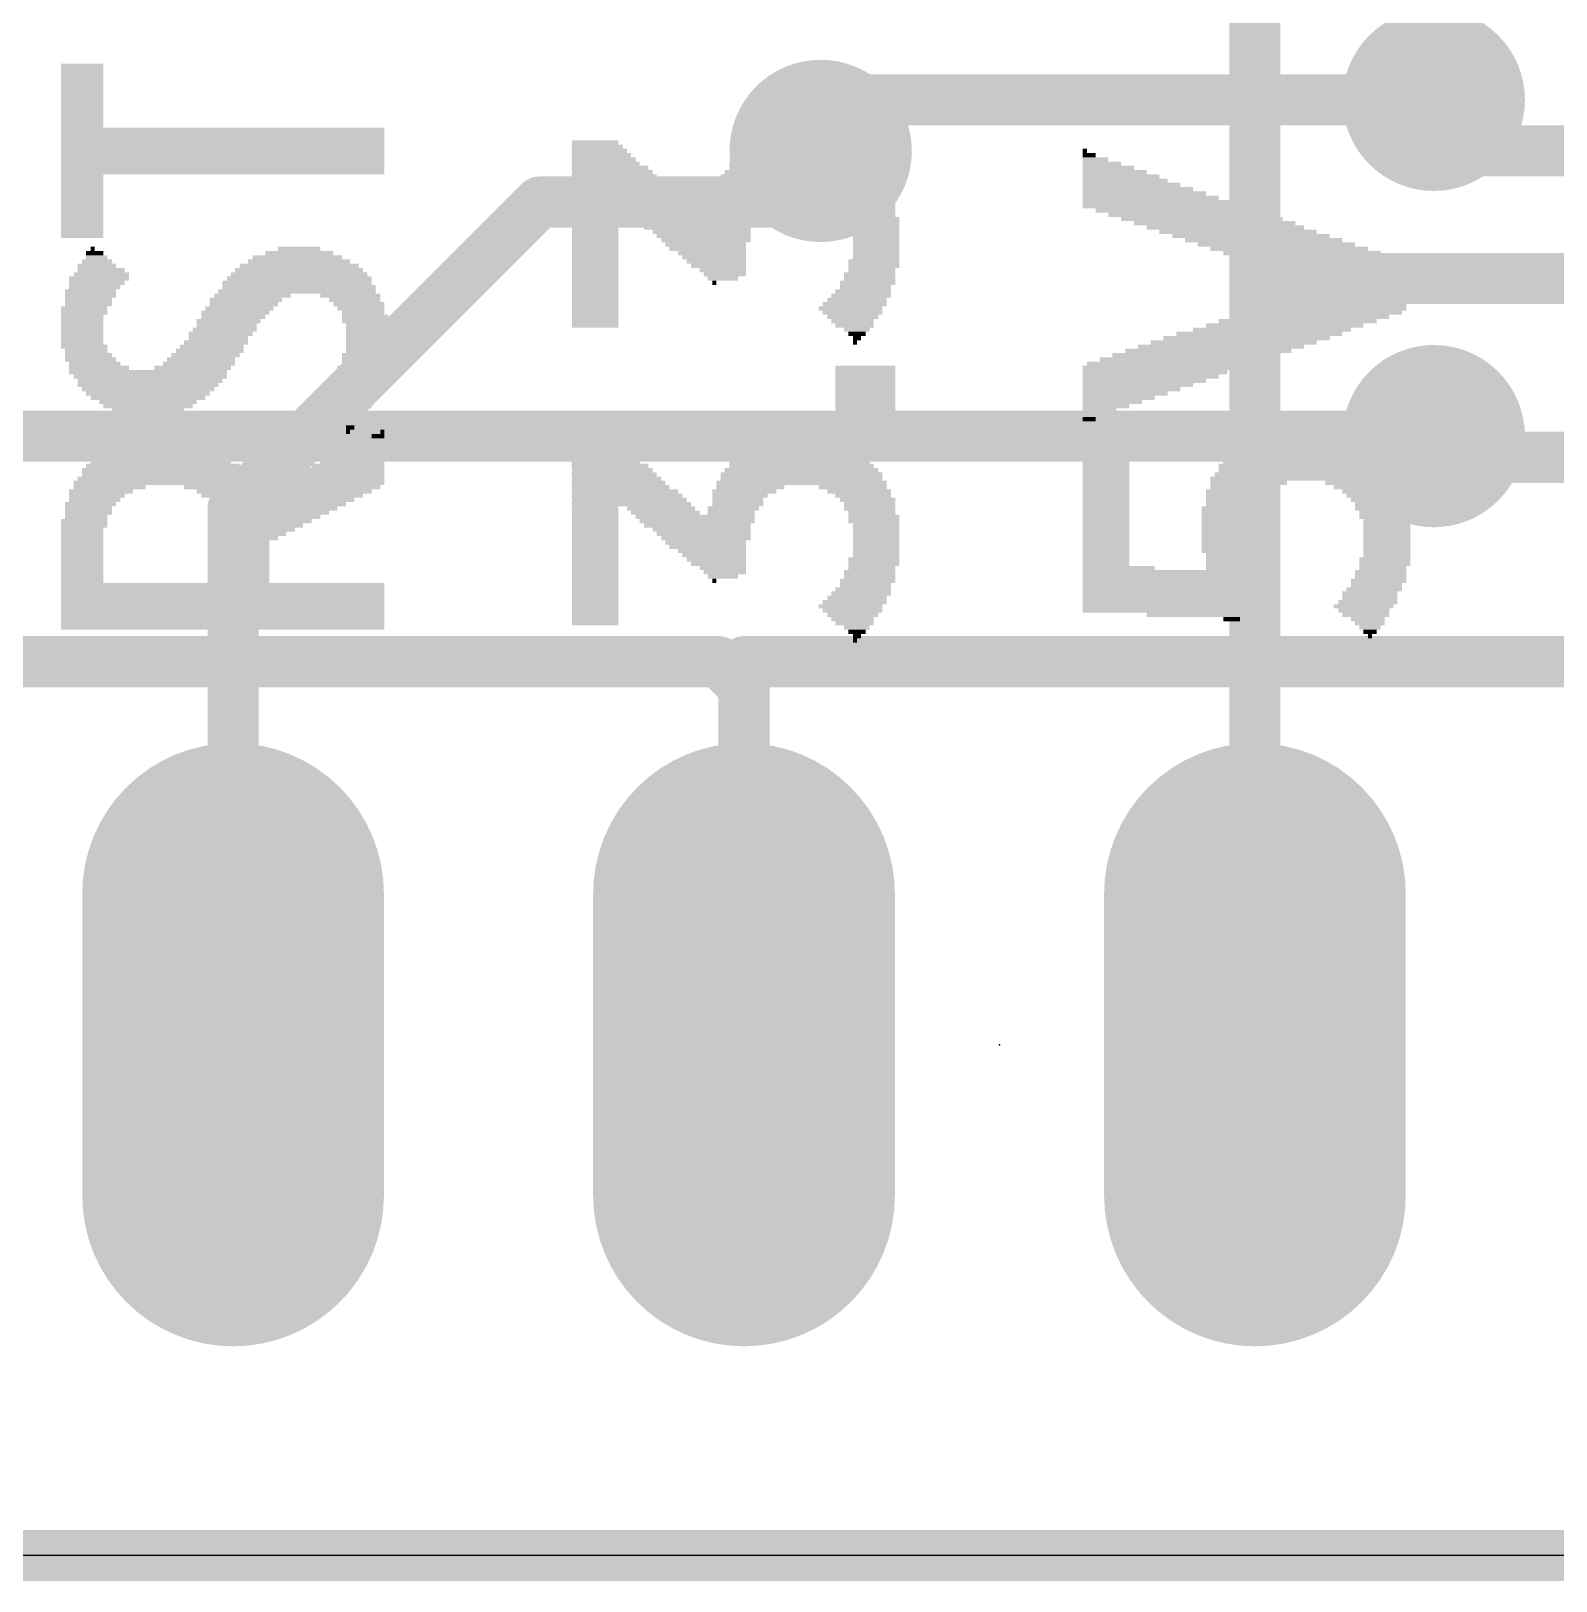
# Model space of a CAD drawing. Extents: x -3.3 to 68.7, y -0.1 to 53.5.
# Drawn here: x 32.02 to 39.6, y -0.13 to 7.58 of the extents above; entities that cross this region are included whole.
import ezdxf

# ---------------------------------------------------------------- set-up
doc = ezdxf.new("R2010")
doc.units = 0
for name, color, linetype in [('1', 12, 'CONTINUOUS'), ('16', 5, 'CONTINUOUS'), ('17', 110, 'CONTINUOUS'), ('18', 3, 'CONTINUOUS'), ('20', 53, 'CONTINUOUS'), ('200', 4, 'CONTINUOUS'), ('23', 53, 'CONTINUOUS')]:
    doc.layers.add(name, color=color, linetype=linetype)

# ---------------------------------------------------------------- blocks, each defined once
blk = doc.blocks.new('LONGP100')
at = {"const_width": 1}
blk.add_lwpolyline([(-0.5, 0), (0.5, 0)], dxfattribs=at)
at = {"const_width": 0.5}
for points in [[(-0.5, 0.25, 1), (-0.5, -0.25)], [(0.5, -0.25, 1), (0.5, 0.25)]]:
    blk.add_lwpolyline(points, format="xyb", dxfattribs=at)
blk = doc.blocks.new('RECT')
blk.add_solid([(-0.5, -0.5), (0.5, -0.5), (-0.5, 0.5), (0.5, 0.5)])
blk = doc.blocks.new('ROUNDV')
at = {"const_width": 0.5}
blk.add_lwpolyline([(0, -0.25, 1), (0, 0.25, 1), (0, -0.25)], format="xyb", dxfattribs=at)

msp = doc.modelspace()

# ---------------------------------------------------------------- linework, layer by layer
at = {"layer": '1', "const_width": 0.254}
for points in [[(38.1, 6.35), (38.1, 10.4374)], [(39.243, 6.985), (38.989, 7.239)], [(35.941, 6.985), (35.687, 6.731)], [(57.531, 6.985), (39.243, 6.985)], [(34.544, 6.731), (33.02, 5.207)], [(35.687, 6.731), (34.544, 6.731)], [(38.1, 2.54), (38.1, 6.35)], [(58.801, 6.35), (38.1, 6.35)], [(39.0946, 5.461), (38.989, 5.5666)], [(59.182, 5.461), (39.0946, 5.461)], [(33.02, 2.54), (33.02, 5.207)], [(68.58, 0), (0, 0)]]:
    msp.add_lwpolyline(points, dxfattribs=at)
at = {"layer": '1', "const_width": 0.127}
for points in [[(39.0339, 7.2839, 1), (38.9441, 7.1941)], [(35.9859, 6.9401, 1), (35.8961, 7.0299)], [(39.243, 7.0485, 1), (39.243, 6.9215)], [(39.1981, 6.9401, 1), (39.2879, 7.0299)], [(34.544, 6.7945, 1), (34.544, 6.6675)], [(34.5889, 6.6861, 1), (34.4991, 6.7759)], [(35.6421, 6.7759, 1), (35.7319, 6.6861)], [(35.687, 6.6675, 1), (35.687, 6.7945)], [(38.1635, 6.35, 1), (38.0365, 6.35)], [(38.1, 6.4135, 1), (38.1, 6.2865)], [(38.0365, 6.35, 1), (38.1635, 6.35)], [(39.0339, 5.6115, 1), (38.9441, 5.5217)], [(39.0946, 5.5245, 1), (39.0946, 5.3975)], [(39.0497, 5.4161, 1), (39.1395, 5.5059)], [(33.0835, 5.207, 1), (32.9565, 5.207)], [(32.9751, 5.2519, 1), (33.0649, 5.1621)], [(32.9565, 2.54, 1), (33.0835, 2.54)], [(38.0365, 2.54, 1), (38.1635, 2.54)]]:
    msp.add_lwpolyline(points, format="xyb", dxfattribs=at)
at = {"layer": '16', "const_width": 0.254}
for points in [[(36.195, 7.239), (35.941, 6.985)], [(38.989, 7.239), (36.195, 7.239)], [(38.989, 5.5666), (30.3744, 5.5666)], [(35.433, 4.445), (30.48, 4.445)], [(35.4965, 4.3815), (35.433, 4.445)], [(35.56, 4.445), (35.4965, 4.3815)], [(39.878, 4.445), (35.56, 4.445)], [(35.56, 4.318), (35.4965, 4.3815)], [(35.56, 2.54), (35.56, 4.318)], [(68.58, 0), (0, 0)]]:
    msp.add_lwpolyline(points, dxfattribs=at)
at = {"layer": '16', "const_width": 0.127}
for points in [[(36.195, 7.3025, 1), (36.195, 7.1755)], [(36.2399, 7.1941, 1), (36.1501, 7.2839)], [(38.989, 7.1755, 1), (38.989, 7.3025)], [(35.8961, 7.0299, 1), (35.9859, 6.9401)], [(38.989, 5.5031, 1), (38.989, 5.6301)], [(35.4779, 4.4899, 1), (35.3881, 4.4001)], [(35.433, 4.3815, 1), (35.433, 4.5085)], [(35.56, 4.5085, 1), (35.56, 4.3815)], [(35.6049, 4.4001, 1), (35.5151, 4.4899)], [(35.5414, 4.4264, 1), (35.4516, 4.3366)], [(35.4516, 4.4264, 1), (35.5414, 4.3366)], [(35.4516, 4.3366, 1), (35.5414, 4.4264)], [(35.6235, 4.318, 1), (35.4965, 4.318)], [(35.5151, 4.2731, 1), (35.6049, 4.3629)], [(35.4965, 2.54, 1), (35.6235, 2.54)]]:
    msp.add_lwpolyline(points, format="xyb", dxfattribs=at)
at = {"layer": '20'}
msp.add_line((65.04, 0), (25.527, 0), dxfattribs=at)
at = {"layer": '23'}
msp.add_point((36.83, 2.54), dxfattribs=at)

# ---------------------------------------------------------------- block references
at = {"layer": '17', "xscale": 1.5, "yscale": 1.5, "rotation": 90}
for p in [(33.02, 2.54), (33.02, 2.54), (35.56, 2.54), (35.56, 2.54), (38.1, 2.54), (38.1, 2.54)]:
    msp.add_blockref('LONGP100', p, dxfattribs=at)
at = {"layer": '18', "xscale": 0.9064, "yscale": 0.9064}
for p in [(38.989, 7.239), (38.989, 7.239), (35.941, 6.985), (35.941, 6.985), (38.989, 5.5666), (38.989, 5.5666)]:
    msp.add_blockref('ROUNDV', p, dxfattribs=at)
at = {"layer": '200'}
for p, xscale, yscale in [((32.2694, 7.4083), 0.2108, 0.0211), ((32.2694, 7.3872), 0.2108, 0.0211), ((32.2694, 7.366), 0.2108, 0.0213), ((32.2694, 7.3448), 0.2108, 0.0211), ((32.2694, 7.3237), 0.2108, 0.0211), ((32.2694, 7.3025), 0.2108, 0.0213), ((32.2694, 7.2813), 0.2108, 0.0211), ((32.2694, 7.2602), 0.2108, 0.0211), ((32.2694, 7.239), 0.2108, 0.0213), ((32.2694, 7.2178), 0.2108, 0.0211), ((32.2694, 7.1967), 0.2108, 0.0211), ((32.2694, 7.1755), 0.2108, 0.0213), ((32.2694, 7.1543), 0.2108, 0.0211), ((32.2694, 7.1332), 0.2108, 0.0211), ((32.2694, 7.112), 0.2108, 0.0213), ((32.9679, 7.0908), 1.6078, 0.0211), ((32.9679, 7.0697), 1.6078, 0.0211), ((32.9679, 7.0485), 1.6078, 0.0213), ((32.9679, 7.0273), 1.6078, 0.0211), ((32.9679, 7.0062), 1.6078, 0.0211), ((34.831, 7.0062), 0.254, 0.0211), ((34.8196, 7.0273), 0.2311, 0.0211), ((35.8356, 7.0062), 0.4851, 0.0211), ((35.8242, 7.0273), 0.381, 0.0211), ((35.8356, 7.0485), 0.2311, 0.0213), ((32.9679, 6.985), 1.6078, 0.0213), ((32.9679, 6.9638), 1.6078, 0.0211), ((32.9679, 6.9427), 1.6078, 0.0211), ((34.8513, 6.9638), 0.2946, 0.0211), ((34.8412, 6.985), 0.2743, 0.0213), ((34.8628, 6.9427), 0.3175, 0.0211), ((35.8356, 6.9427), 0.6579, 0.0211), ((35.8356, 6.9638), 0.6121, 0.0211), ((35.8356, 6.985), 0.5309, 0.0213), ((37.2542, 6.985), 0.0203, 0.0213), ((37.2758, 6.9638), 0.0635, 0.0211), ((37.3075, 6.9427), 0.127, 0.0211), ((32.9679, 6.9215), 1.6078, 0.0213), ((32.9679, 6.9003), 1.6078, 0.0211), ((32.9679, 6.8792), 1.6078, 0.0211), ((32.2694, 6.858), 0.2108, 0.0213), ((34.8729, 6.9215), 0.3378, 0.0213), ((34.8945, 6.9003), 0.381, 0.0211), ((34.9047, 6.8792), 0.4013, 0.0211), ((34.9148, 6.858), 0.4216, 0.0213), ((35.8458, 6.858), 0.8052, 0.0213), ((35.8458, 6.8792), 0.7645, 0.0211), ((35.8356, 6.9215), 0.6985, 0.0213), ((35.8458, 6.9003), 0.7188, 0.0211), ((37.371, 6.9003), 0.254, 0.0211), ((37.4345, 6.858), 0.381, 0.0213), ((37.3393, 6.9215), 0.1905, 0.0213), ((37.4028, 6.8792), 0.3175, 0.0211), ((32.2694, 6.8368), 0.2108, 0.0211), ((32.2694, 6.8157), 0.2108, 0.0211), ((32.2694, 6.7945), 0.2108, 0.0213), ((32.2694, 6.7733), 0.2108, 0.0211), ((34.9263, 6.8368), 0.4445, 0.0211), ((34.9364, 6.8157), 0.4648, 0.0211), ((34.9466, 6.7945), 0.4851, 0.0213), ((34.9682, 6.7733), 0.5283, 0.0211), ((35.5613, 6.7733), 0.3175, 0.0211), ((35.8458, 6.8157), 0.8458, 0.0211), ((35.5918, 6.7945), 0.3378, 0.0213), ((35.8458, 6.8368), 0.8052, 0.0211), ((36.0998, 6.7945), 0.3378, 0.0213), ((36.1328, 6.7733), 0.3175, 0.0211), ((37.4548, 6.8368), 0.4216, 0.0211), ((37.5183, 6.7945), 0.5486, 0.0213), ((37.4866, 6.8157), 0.4851, 0.0211), ((37.5501, 6.7733), 0.6121, 0.0211), ((32.2694, 6.7522), 0.2108, 0.0211), ((32.2694, 6.731), 0.2108, 0.0213), ((32.2694, 6.7098), 0.2108, 0.0211), ((34.9783, 6.7522), 0.5486, 0.0211), ((34.9999, 6.7098), 0.5918, 0.0211), ((34.9898, 6.731), 0.5715, 0.0213), ((35.5295, 6.731), 0.254, 0.0213), ((35.5295, 6.7098), 0.254, 0.0211), ((35.5397, 6.7522), 0.2743, 0.0211), ((36.1531, 6.7522), 0.2769, 0.0211), ((36.1747, 6.731), 0.2743, 0.0213), ((36.1848, 6.7098), 0.254, 0.0211), ((37.5818, 6.7522), 0.6756, 0.0211), ((37.6453, 6.7098), 0.8026, 0.0211), ((37.6136, 6.731), 0.7391, 0.0213), ((32.2694, 6.6887), 0.2108, 0.0211), ((32.2694, 6.6675), 0.2108, 0.0213), ((32.2694, 6.6463), 0.2108, 0.0211), ((32.2694, 6.6252), 0.2108, 0.0211), ((34.8196, 6.6887), 0.2311, 0.0211), ((34.8196, 6.6675), 0.2311, 0.0213), ((34.8196, 6.6463), 0.2311, 0.0211), ((34.8196, 6.6252), 0.2311, 0.0211), ((35.1472, 6.6887), 0.3378, 0.0211), ((35.1688, 6.6675), 0.3404, 0.0213), ((35.3174, 6.6463), 0.5918, 0.0211), ((35.3276, 6.6252), 0.5715, 0.0211), ((35.4965, 6.6675), 0.2337, 0.0213), ((35.5067, 6.6887), 0.254, 0.0211), ((36.1848, 6.6887), 0.254, 0.0211), ((36.195, 6.6675), 0.2337, 0.0213), ((36.2052, 6.6463), 0.254, 0.0211), ((36.2052, 6.6252), 0.254, 0.0211), ((37.7088, 6.6887), 0.8026, 0.0211), ((37.7723, 6.6675), 0.8026, 0.0213), ((37.8358, 6.6463), 0.8026, 0.0211), ((37.8993, 6.6252), 0.8026, 0.0211), ((32.2694, 6.604), 0.2108, 0.0213), ((32.2694, 6.5828), 0.2108, 0.0211), ((32.2694, 6.5617), 0.2108, 0.0211), ((34.8196, 6.604), 0.2311, 0.0213), ((34.8196, 6.5828), 0.2311, 0.0211), ((34.8196, 6.5617), 0.2311, 0.0211), ((35.3276, 6.604), 0.5309, 0.0213), ((35.3492, 6.5828), 0.4877, 0.0211), ((35.3593, 6.5617), 0.4674, 0.0211), ((36.2166, 6.604), 0.2311, 0.0213), ((36.2166, 6.5828), 0.2311, 0.0211), ((36.2166, 6.5617), 0.2311, 0.0211), ((37.9527, 6.604), 0.7823, 0.0213), ((38.0162, 6.5828), 0.7823, 0.0211), ((38.0797, 6.5617), 0.7823, 0.0211), ((32.3317, 6.477), 0.0864, 0.0213), ((32.3215, 6.4982), 0.0203, 0.0211), ((33.3489, 6.477), 0.3378, 0.0213), ((33.3489, 6.4982), 0.2108, 0.0211), ((34.8196, 6.5405), 0.2311, 0.0213), ((34.8196, 6.5193), 0.2311, 0.0211), ((34.8196, 6.4982), 0.2311, 0.0211), ((34.8196, 6.477), 0.2311, 0.0213), ((35.3708, 6.5405), 0.4445, 0.0213), ((35.3695, 6.5193), 0.4013, 0.0211), ((35.3797, 6.4982), 0.381, 0.0211), ((35.4013, 6.477), 0.3378, 0.0213), ((36.2166, 6.5405), 0.2311, 0.0213), ((36.2166, 6.5193), 0.2311, 0.0211), ((36.2166, 6.4982), 0.2311, 0.0211), ((36.2166, 6.477), 0.2311, 0.0213), ((38.1432, 6.5405), 0.7823, 0.0213), ((38.2067, 6.5193), 0.7823, 0.0211), ((38.2702, 6.4982), 0.7823, 0.0211), ((38.3337, 6.477), 0.7823, 0.0213), ((32.3431, 6.4135), 0.1905, 0.0213), ((32.3647, 6.3923), 0.2337, 0.0211), ((32.3431, 6.4347), 0.1499, 0.0211), ((32.3418, 6.4558), 0.1067, 0.0211), ((33.3477, 6.3923), 0.635, 0.0211), ((33.3489, 6.4135), 0.5918, 0.0213), ((33.3477, 6.4347), 0.508, 0.0211), ((33.3388, 6.4558), 0.4445, 0.0211), ((34.8196, 6.4558), 0.2311, 0.0211), ((34.8196, 6.4347), 0.2311, 0.0211), ((34.8196, 6.4135), 0.2311, 0.0213), ((34.8196, 6.3923), 0.2311, 0.0211), ((35.4114, 6.4558), 0.3175, 0.0211), ((35.4228, 6.4347), 0.2946, 0.0211), ((35.433, 6.4135), 0.2743, 0.0213), ((35.4546, 6.3923), 0.2311, 0.0211), ((36.2052, 6.4347), 0.254, 0.0211), ((36.2052, 6.4135), 0.254, 0.0213), ((36.195, 6.3923), 0.2337, 0.0211), ((36.2166, 6.4558), 0.2311, 0.0211), ((38.3972, 6.4558), 0.7823, 0.0211), ((38.4708, 6.4347), 0.762, 0.0211), ((38.5026, 6.4135), 0.6985, 0.0213), ((38.5343, 6.3923), 0.635, 0.0211), ((32.3533, 6.35), 0.2972, 0.0213), ((32.3431, 6.3288), 0.2769, 0.0211), ((32.3647, 6.3712), 0.2743, 0.0211), ((33.3375, 6.3288), 0.7417, 0.0211), ((33.3489, 6.35), 0.7188, 0.0213), ((33.3489, 6.3712), 0.6782, 0.0211), ((34.8196, 6.3712), 0.2311, 0.0211), ((34.8196, 6.35), 0.2311, 0.0213), ((34.8196, 6.3288), 0.2311, 0.0211), ((35.4648, 6.3712), 0.2108, 0.0211), ((35.4546, 6.35), 0.1499, 0.0213), ((35.4127, 6.3288), 0.0203, 0.0211), ((36.1747, 6.3288), 0.2743, 0.0211), ((36.1848, 6.3712), 0.254, 0.0211), ((36.1848, 6.35), 0.254, 0.0213), ((38.5661, 6.3712), 0.5715, 0.0211), ((38.5978, 6.35), 0.508, 0.0213), ((38.6296, 6.3288), 0.4445, 0.0211), ((32.3113, 6.2865), 0.254, 0.0213), ((32.3113, 6.2653), 0.254, 0.0211), ((32.3012, 6.2442), 0.2337, 0.0211), ((32.3317, 6.3077), 0.254, 0.0211), ((33.0835, 6.2442), 0.3607, 0.0211), ((33.1165, 6.2653), 0.381, 0.0211), ((33.3375, 6.2865), 0.7823, 0.0213), ((33.3477, 6.3077), 0.762, 0.0211), ((33.6029, 6.2653), 0.2972, 0.0211), ((33.6245, 6.2442), 0.254, 0.0211), ((34.8196, 6.3077), 0.2311, 0.0211), ((34.8196, 6.2865), 0.2311, 0.0213), ((34.8196, 6.2653), 0.2311, 0.0211), ((34.8196, 6.2442), 0.2311, 0.0211), ((36.1213, 6.2442), 0.2946, 0.0211), ((36.1429, 6.2653), 0.2972, 0.0211), ((36.1531, 6.2865), 0.2769, 0.0213), ((36.1645, 6.3077), 0.254, 0.0211), ((38.5445, 6.2442), 0.6147, 0.0211), ((38.5763, 6.2653), 0.5512, 0.0211), ((38.608, 6.2865), 0.4877, 0.0213), ((38.6397, 6.3077), 0.4242, 0.0211), ((32.2694, 6.1595), 0.2108, 0.0213), ((32.2796, 6.2018), 0.2311, 0.0211), ((32.2796, 6.1807), 0.2311, 0.0211), ((32.3012, 6.223), 0.2337, 0.0213), ((33.0314, 6.1807), 0.3378, 0.0211), ((33.0213, 6.1595), 0.3175, 0.0213), ((33.0517, 6.2018), 0.3378, 0.0211), ((33.0733, 6.223), 0.3404, 0.0213), ((33.6448, 6.223), 0.254, 0.0213), ((33.655, 6.2018), 0.2337, 0.0211), ((33.6664, 6.1807), 0.2108, 0.0211), ((33.6766, 6.1595), 0.2311, 0.0213), ((34.8196, 6.223), 0.2311, 0.0213), ((34.8196, 6.2018), 0.2311, 0.0211), ((34.8196, 6.1807), 0.2311, 0.0211), ((34.8196, 6.1595), 0.2311, 0.0213), ((36.0896, 6.2018), 0.3175, 0.0211), ((36.1099, 6.223), 0.3175, 0.0213), ((36.0998, 6.1807), 0.2972, 0.0211), ((36.101, 6.1595), 0.254, 0.0213), ((38.3756, 6.1595), 0.7849, 0.0213), ((38.4391, 6.1807), 0.7849, 0.0211), ((38.481, 6.2018), 0.7417, 0.0211), ((38.5128, 6.223), 0.6782, 0.0213), ((32.2694, 6.1383), 0.2108, 0.0211), ((32.2694, 6.1172), 0.2108, 0.0211), ((32.2694, 6.096), 0.2108, 0.0213), ((32.9781, 6.096), 0.3175, 0.0213), ((32.9984, 6.1383), 0.3175, 0.0211), ((32.9883, 6.1172), 0.2972, 0.0211), ((33.6766, 6.1383), 0.2311, 0.0211), ((33.6868, 6.1172), 0.2108, 0.0211), ((33.6868, 6.096), 0.2108, 0.0213), ((34.8196, 6.1383), 0.2311, 0.0211), ((34.8196, 6.1172), 0.2311, 0.0211), ((36.0998, 6.1383), 0.2108, 0.0211), ((36.1099, 6.1172), 0.1905, 0.0211), ((36.1213, 6.096), 0.127, 0.0213), ((38.1851, 6.096), 0.7849, 0.0213), ((38.2473, 6.1172), 0.7823, 0.0211), ((38.3121, 6.1383), 0.7849, 0.0211), ((32.2694, 6.0748), 0.2108, 0.0211), ((32.2694, 6.0537), 0.2108, 0.0211), ((32.2694, 6.0325), 0.2108, 0.0213), ((32.2796, 6.0113), 0.2311, 0.0211), ((32.9146, 6.0113), 0.3175, 0.0211), ((32.9349, 6.0325), 0.3175, 0.0213), ((32.9463, 6.0537), 0.2946, 0.0211), ((32.9578, 6.0748), 0.3175, 0.0211), ((33.6868, 6.0748), 0.2108, 0.0211), ((33.6868, 6.0537), 0.2108, 0.0211), ((33.6868, 6.0325), 0.2108, 0.0213), ((33.6868, 6.0113), 0.2108, 0.0211), ((36.1213, 6.0748), 0.0864, 0.0211), ((36.1213, 6.0537), 0.0406, 0.0211), ((36.1112, 6.0325), 0.0203, 0.0213), ((37.9311, 6.0113), 0.8255, 0.0211), ((37.9946, 6.0325), 0.8255, 0.0213), ((38.0581, 6.0537), 0.8255, 0.0211), ((38.1216, 6.0748), 0.8255, 0.0211), ((32.3113, 5.9478), 0.254, 0.0211), ((32.2898, 5.9902), 0.2108, 0.0211), ((32.3012, 5.969), 0.2337, 0.0213), ((32.3317, 5.9267), 0.254, 0.0211), ((32.8511, 5.9267), 0.3581, 0.0211), ((32.8612, 5.9478), 0.3378, 0.0211), ((32.8828, 5.969), 0.3404, 0.0213), ((32.9044, 5.9902), 0.3378, 0.0211), ((33.6664, 5.9267), 0.2108, 0.0211), ((33.6766, 5.969), 0.2311, 0.0213), ((33.6766, 5.9478), 0.2311, 0.0211), ((33.6868, 5.9902), 0.2108, 0.0211), ((37.6771, 5.9267), 0.8255, 0.0211), ((37.7406, 5.9478), 0.8255, 0.0211), ((37.8041, 5.969), 0.8255, 0.0213), ((37.8676, 5.9902), 0.8255, 0.0211), ((32.3533, 5.9055), 0.2972, 0.0213), ((32.5971, 5.8843), 0.7849, 0.0211), ((32.6085, 5.8632), 0.762, 0.0211), ((32.8193, 5.9055), 0.381, 0.0213), ((33.6448, 5.8632), 0.254, 0.0211), ((33.655, 5.9055), 0.2337, 0.0213), ((33.655, 5.8843), 0.2337, 0.0211), ((36.1633, 5.9055), 0.2972, 0.0213), ((36.1633, 5.8843), 0.2972, 0.0211), ((36.1633, 5.8632), 0.2972, 0.0211), ((37.6352, 5.9055), 0.7823, 0.0213), ((37.6034, 5.8843), 0.7188, 0.0211), ((37.5818, 5.8632), 0.6756, 0.0211), ((32.5971, 5.8208), 0.6985, 0.0211), ((32.6073, 5.842), 0.7188, 0.0213), ((32.5971, 5.7997), 0.6579, 0.0211), ((32.5958, 5.7785), 0.6147, 0.0213), ((33.5915, 5.7785), 0.2743, 0.0213), ((33.6131, 5.7997), 0.2769, 0.0211), ((33.6245, 5.842), 0.254, 0.0213), ((33.6245, 5.8208), 0.254, 0.0211), ((36.1633, 5.842), 0.2972, 0.0213), ((36.1633, 5.8208), 0.2972, 0.0211), ((36.1633, 5.7997), 0.2972, 0.0211), ((36.1633, 5.7785), 0.2972, 0.0213), ((37.5183, 5.8208), 0.5486, 0.0211), ((37.4548, 5.7785), 0.4216, 0.0213), ((37.5501, 5.842), 0.6121, 0.0213), ((37.4866, 5.7997), 0.4851, 0.0211), ((32.5971, 5.7573), 0.5715, 0.0211), ((32.5971, 5.7362), 0.4851, 0.0211), ((32.5971, 5.715), 0.4445, 0.0213), ((32.5971, 5.6938), 0.3581, 0.0211), ((33.5598, 5.7362), 0.2972, 0.0211), ((33.5813, 5.7573), 0.2946, 0.0211), ((33.5712, 5.715), 0.2743, 0.0213), ((33.5813, 5.6938), 0.2134, 0.0211), ((36.1633, 5.7573), 0.2972, 0.0211), ((36.1633, 5.7362), 0.2972, 0.0211), ((36.1633, 5.715), 0.2972, 0.0213), ((36.1633, 5.6938), 0.2972, 0.0211), ((37.3913, 5.7362), 0.2946, 0.0211), ((37.3278, 5.6938), 0.1676, 0.0211), ((37.4231, 5.7573), 0.3581, 0.0211), ((37.3596, 5.715), 0.2311, 0.0213), ((32.6073, 5.6727), 0.2108, 0.0211), ((33.5813, 5.6727), 0.1676, 0.0211), ((33.5915, 5.6515), 0.1473, 0.0213), ((33.5915, 5.6303), 0.1067, 0.0211), ((36.1633, 5.6727), 0.2972, 0.0211), ((36.1633, 5.6515), 0.2972, 0.0213), ((36.1633, 5.6303), 0.2972, 0.0211), ((37.3075, 5.6727), 0.127, 0.0211), ((37.2758, 5.6515), 0.0635, 0.0213), ((32.672, 5.5457), 0.254, 0.0211), ((33.6017, 5.6092), 0.0406, 0.0211), ((33.5915, 5.588), 0.0203, 0.0213), ((33.7185, 5.5457), 0.1067, 0.0211), ((33.7401, 5.5668), 0.0635, 0.0211), ((33.7617, 5.588), 0.0203, 0.0213), ((34.8196, 5.5457), 0.2311, 0.0211), ((35.8242, 5.5457), 0.381, 0.0211), ((35.8356, 5.5668), 0.2311, 0.0211), ((38.3337, 5.5457), 0.5283, 0.0211), ((38.3337, 5.5668), 0.4013, 0.0211), ((38.3337, 5.588), 0.2337, 0.0213), ((32.6707, 5.4822), 0.5918, 0.0211), ((32.672, 5.5033), 0.508, 0.0211), ((32.6707, 5.5245), 0.4242, 0.0213), ((33.655, 5.4822), 0.2337, 0.0211), ((33.6766, 5.5033), 0.1905, 0.0211), ((33.6969, 5.5245), 0.1499, 0.0213), ((34.831, 5.5245), 0.254, 0.0213), ((34.8513, 5.4822), 0.2946, 0.0211), ((34.8412, 5.5033), 0.2743, 0.0211), ((35.8356, 5.4822), 0.6121, 0.0211), ((35.8356, 5.5033), 0.5309, 0.0211), ((35.8356, 5.5245), 0.4851, 0.0213), ((37.3596, 5.5245), 0.2311, 0.0213), ((37.3596, 5.5033), 0.2311, 0.0211), ((37.3596, 5.4822), 0.2311, 0.0211), ((38.3324, 5.4822), 0.6985, 0.0211), ((38.3337, 5.5033), 0.6553, 0.0211), ((38.3426, 5.5245), 0.5918, 0.0213), ((32.6606, 5.3975), 0.7849, 0.0213), ((32.6707, 5.4187), 0.7645, 0.0211), ((32.6606, 5.4398), 0.6985, 0.0211), ((32.672, 5.461), 0.635, 0.0213), ((33.5598, 5.3975), 0.4242, 0.0213), ((33.5915, 5.4187), 0.3607, 0.0211), ((33.6131, 5.4398), 0.3175, 0.0211), ((33.6347, 5.461), 0.2743, 0.0213), ((34.8729, 5.4398), 0.3378, 0.0211), ((34.8945, 5.4187), 0.381, 0.0211), ((34.9047, 5.3975), 0.4013, 0.0213), ((34.8628, 5.461), 0.3175, 0.0213), ((35.8458, 5.3975), 0.7645, 0.0213), ((35.8356, 5.4398), 0.6985, 0.0211), ((35.8458, 5.4187), 0.7188, 0.0211), ((35.8356, 5.461), 0.6579, 0.0213), ((37.3596, 5.461), 0.2311, 0.0213), ((37.3596, 5.4398), 0.2311, 0.0211), ((37.3596, 5.4187), 0.2311, 0.0211), ((37.3596, 5.3975), 0.2311, 0.0213), ((38.3324, 5.4187), 0.8255, 0.0211), ((38.3438, 5.3975), 0.8484, 0.0213), ((38.3438, 5.4398), 0.8026, 0.0211), ((38.3438, 5.461), 0.762, 0.0213), ((32.672, 5.334), 0.889, 0.0213), ((32.4066, 5.3128), 0.3581, 0.0211), ((32.6707, 5.3552), 0.8458, 0.0211), ((32.6707, 5.3763), 0.8052, 0.0211), ((32.9463, 5.3128), 0.3404, 0.0211), ((33.4658, 5.3128), 0.5715, 0.0211), ((33.4963, 5.334), 0.5512, 0.0213), ((33.5178, 5.3552), 0.508, 0.0211), ((33.5394, 5.3763), 0.4648, 0.0211), ((34.9148, 5.3763), 0.4216, 0.0211), ((34.9263, 5.3552), 0.4445, 0.0211), ((34.9364, 5.334), 0.4648, 0.0213), ((34.9466, 5.3128), 0.4851, 0.0211), ((35.8458, 5.334), 0.8458, 0.0213), ((35.5918, 5.3128), 0.3378, 0.0211), ((35.8458, 5.3763), 0.8052, 0.0211), ((35.8458, 5.3552), 0.8052, 0.0211), ((36.0998, 5.3128), 0.3378, 0.0211), ((37.3596, 5.3763), 0.2311, 0.0211), ((37.3596, 5.3552), 0.2311, 0.0211), ((37.3596, 5.334), 0.2311, 0.0213), ((37.3596, 5.3128), 0.2311, 0.0211), ((38.3438, 5.3552), 0.9296, 0.0211), ((38.0695, 5.334), 0.381, 0.0213), ((38.0378, 5.3128), 0.3175, 0.0211), ((38.3438, 5.3763), 0.889, 0.0211), ((38.6296, 5.334), 0.3581, 0.0213), ((38.6613, 5.3128), 0.3404, 0.0211), ((32.3634, 5.2917), 0.3175, 0.0211), ((32.3431, 5.2705), 0.2769, 0.0213), ((32.3317, 5.2493), 0.254, 0.0211), ((33.274, 5.2917), 0.8687, 0.0211), ((33.2638, 5.2705), 0.8026, 0.0213), ((33.2626, 5.2493), 0.7188, 0.0211), ((34.9783, 5.2705), 0.5486, 0.0213), ((34.9682, 5.2917), 0.5283, 0.0211), ((34.9898, 5.2493), 0.5715, 0.0211), ((35.5295, 5.2493), 0.254, 0.0211), ((35.5613, 5.2917), 0.3175, 0.0211), ((35.5397, 5.2705), 0.2743, 0.0213), ((36.1328, 5.2917), 0.3175, 0.0211), ((36.1531, 5.2705), 0.2769, 0.0213), ((36.1747, 5.2493), 0.2743, 0.0211), ((37.3596, 5.2917), 0.2311, 0.0211), ((37.3596, 5.2705), 0.2311, 0.0213), ((37.3596, 5.2493), 0.2311, 0.0211), ((38.0149, 5.2917), 0.3175, 0.0211), ((37.9946, 5.2493), 0.2769, 0.0211), ((38.0048, 5.2705), 0.2972, 0.0213), ((38.6829, 5.2917), 0.2972, 0.0211), ((38.6931, 5.2705), 0.2769, 0.0213), ((38.7147, 5.2493), 0.2743, 0.0211), ((32.3113, 5.2282), 0.254, 0.0211), ((32.3012, 5.207), 0.2337, 0.0213), ((32.3012, 5.1858), 0.2337, 0.0211), ((32.2898, 5.1647), 0.2108, 0.0211), ((33.2537, 5.2282), 0.6553, 0.0211), ((33.2321, 5.207), 0.6121, 0.0213), ((33.2219, 5.1858), 0.5512, 0.0211), ((33.2105, 5.1647), 0.4877, 0.0211), ((34.9999, 5.2282), 0.5918, 0.0211), ((34.8196, 5.207), 0.2311, 0.0213), ((34.8196, 5.1858), 0.2311, 0.0211), ((34.8196, 5.1647), 0.2311, 0.0211), ((35.1472, 5.207), 0.3378, 0.0213), ((35.1688, 5.1858), 0.3404, 0.0211), ((35.3174, 5.1647), 0.5918, 0.0211), ((35.4965, 5.1858), 0.2337, 0.0211), ((35.5067, 5.207), 0.254, 0.0213), ((35.5295, 5.2282), 0.254, 0.0211), ((36.1848, 5.2282), 0.254, 0.0211), ((36.1848, 5.207), 0.254, 0.0213), ((36.195, 5.1858), 0.2337, 0.0211), ((36.2052, 5.1647), 0.254, 0.0211), ((37.3596, 5.2282), 0.2311, 0.0211), ((37.3596, 5.207), 0.2311, 0.0213), ((37.3596, 5.1858), 0.2311, 0.0211), ((37.3596, 5.1647), 0.2311, 0.0211), ((37.9628, 5.1858), 0.254, 0.0211), ((37.9628, 5.1647), 0.254, 0.0211), ((37.973, 5.207), 0.2743, 0.0213), ((37.9832, 5.2282), 0.254, 0.0211), ((38.7248, 5.2282), 0.254, 0.0211), ((38.7248, 5.207), 0.254, 0.0213), ((38.735, 5.1858), 0.2337, 0.0211), ((38.7452, 5.1647), 0.254, 0.0211), ((32.2694, 5.1012), 0.2108, 0.0211), ((32.2694, 5.08), 0.2108, 0.0213), ((32.2796, 5.1435), 0.2311, 0.0213), ((32.2796, 5.1223), 0.2311, 0.0211), ((33.1889, 5.1435), 0.4445, 0.0213), ((33.1673, 5.1223), 0.4013, 0.0211), ((33.1584, 5.1012), 0.3378, 0.0211), ((33.1368, 5.08), 0.2946, 0.0213), ((34.8196, 5.1435), 0.2311, 0.0213), ((34.8196, 5.1223), 0.2311, 0.0211), ((34.8196, 5.1012), 0.2311, 0.0211), ((34.8196, 5.08), 0.2311, 0.0213), ((35.3276, 5.1435), 0.5715, 0.0213), ((35.3276, 5.1223), 0.5309, 0.0211), ((35.3492, 5.1012), 0.4877, 0.0211), ((35.3593, 5.08), 0.4674, 0.0213), ((36.2052, 5.1435), 0.254, 0.0213), ((36.2166, 5.1223), 0.2311, 0.0211), ((36.2166, 5.1012), 0.2311, 0.0211), ((36.2166, 5.08), 0.2311, 0.0213), ((37.3596, 5.1435), 0.2311, 0.0213), ((37.3596, 5.1223), 0.2311, 0.0211), ((37.3596, 5.1012), 0.2311, 0.0211), ((37.3596, 5.08), 0.2311, 0.0213), ((37.9628, 5.1435), 0.254, 0.0213), ((37.9527, 5.1223), 0.2337, 0.0211), ((37.9527, 5.1012), 0.2337, 0.0211), ((37.9527, 5.08), 0.2337, 0.0213), ((38.7553, 5.1435), 0.2337, 0.0213), ((38.7553, 5.1223), 0.2337, 0.0211), ((38.7553, 5.1012), 0.2337, 0.0211), ((38.7553, 5.08), 0.2337, 0.0213), ((32.2694, 5.0588), 0.2108, 0.0211), ((32.2694, 5.0377), 0.2108, 0.0211), ((32.2694, 5.0165), 0.2108, 0.0213), ((33.1165, 5.0588), 0.254, 0.0211), ((33.0949, 5.0377), 0.2108, 0.0211), ((33.0949, 5.0165), 0.2108, 0.0213), ((34.8196, 5.0588), 0.2311, 0.0211), ((34.8196, 5.0377), 0.2311, 0.0211), ((34.8196, 5.0165), 0.2311, 0.0213), ((35.3708, 5.0588), 0.4445, 0.0211), ((35.3695, 5.0377), 0.4013, 0.0211), ((35.3797, 5.0165), 0.381, 0.0213), ((36.2166, 5.0588), 0.2311, 0.0211), ((36.2166, 5.0377), 0.2311, 0.0211), ((36.2166, 5.0165), 0.2311, 0.0213), ((37.3596, 5.0588), 0.2311, 0.0211), ((37.3596, 5.0377), 0.2311, 0.0211), ((37.3596, 5.0165), 0.2311, 0.0213), ((37.9527, 5.0588), 0.2337, 0.0211), ((37.9527, 5.0377), 0.2337, 0.0211), ((37.9527, 5.0165), 0.2337, 0.0213), ((38.7553, 5.0588), 0.2337, 0.0211), ((38.7553, 5.0377), 0.2337, 0.0211), ((38.7553, 5.0165), 0.2337, 0.0213), ((32.2694, 4.9953), 0.2108, 0.0211), ((32.2694, 4.9742), 0.2108, 0.0211), ((32.2694, 4.953), 0.2108, 0.0213), ((32.2694, 4.9318), 0.2108, 0.0211), ((33.0949, 4.9953), 0.2108, 0.0211), ((33.0949, 4.9742), 0.2108, 0.0211), ((33.0949, 4.953), 0.2108, 0.0213), ((33.0949, 4.9318), 0.2108, 0.0211), ((34.8196, 4.9953), 0.2311, 0.0211), ((34.8196, 4.9742), 0.2311, 0.0211), ((34.8196, 4.953), 0.2311, 0.0213), ((34.8196, 4.9318), 0.2311, 0.0211), ((35.4013, 4.9953), 0.3378, 0.0211), ((35.4114, 4.9742), 0.3175, 0.0211), ((35.4228, 4.953), 0.2946, 0.0213), ((35.433, 4.9318), 0.2743, 0.0211), ((36.2052, 4.953), 0.254, 0.0213), ((36.2052, 4.9318), 0.254, 0.0211), ((36.2166, 4.9953), 0.2311, 0.0211), ((36.2166, 4.9742), 0.2311, 0.0211), ((37.3596, 4.9953), 0.2311, 0.0211), ((37.3596, 4.9742), 0.2311, 0.0211), ((37.3596, 4.953), 0.2311, 0.0213), ((37.3596, 4.9318), 0.2311, 0.0211), ((37.9527, 4.9953), 0.2337, 0.0211), ((37.9628, 4.9742), 0.2134, 0.0211), ((37.9628, 4.953), 0.2134, 0.0213), ((37.973, 4.9318), 0.2337, 0.0211), ((38.7452, 4.953), 0.254, 0.0213), ((38.7452, 4.9318), 0.254, 0.0211), ((38.7553, 4.9953), 0.2337, 0.0211), ((38.7553, 4.9742), 0.2337, 0.0211), ((32.2694, 4.9107), 0.2108, 0.0211), ((32.2694, 4.8895), 0.2108, 0.0213), ((32.2694, 4.8683), 0.2108, 0.0211), ((32.2694, 4.8472), 0.2108, 0.0211), ((33.0949, 4.9107), 0.2108, 0.0211), ((33.0949, 4.8895), 0.2108, 0.0213), ((33.0949, 4.8683), 0.2108, 0.0211), ((33.0949, 4.8472), 0.2108, 0.0211), ((34.8196, 4.9107), 0.2311, 0.0211), ((34.8196, 4.8895), 0.2311, 0.0213), ((34.8196, 4.8683), 0.2311, 0.0211), ((34.8196, 4.8472), 0.2311, 0.0211), ((35.4546, 4.9107), 0.2311, 0.0211), ((35.4648, 4.8895), 0.2108, 0.0213), ((35.4546, 4.8683), 0.1499, 0.0211), ((35.4127, 4.8472), 0.0203, 0.0211), ((36.1747, 4.8472), 0.2743, 0.0211), ((36.1848, 4.8895), 0.254, 0.0213), ((36.1848, 4.8683), 0.254, 0.0211), ((36.195, 4.9107), 0.2337, 0.0211), ((37.6669, 4.8895), 0.8458, 0.0213), ((37.4231, 4.9107), 0.3581, 0.0211), ((37.6771, 4.8683), 0.8661, 0.0211), ((37.6771, 4.8472), 0.8661, 0.0211), ((37.973, 4.9107), 0.2337, 0.0211), ((38.7147, 4.8472), 0.2743, 0.0211), ((38.7248, 4.8895), 0.254, 0.0213), ((38.7248, 4.8683), 0.254, 0.0211), ((38.735, 4.9107), 0.2337, 0.0211), ((32.9679, 4.826), 1.6078, 0.0213), ((32.9679, 4.8048), 1.6078, 0.0211), ((32.9679, 4.7837), 1.6078, 0.0211), ((34.8196, 4.826), 0.2311, 0.0213), ((34.8196, 4.8048), 0.2311, 0.0211), ((34.8196, 4.7837), 0.2311, 0.0211), ((36.1429, 4.7837), 0.2972, 0.0211), ((36.1531, 4.8048), 0.2769, 0.0211), ((36.1645, 4.826), 0.254, 0.0213), ((37.6885, 4.8048), 0.889, 0.0211), ((37.6771, 4.826), 0.8661, 0.0213), ((37.6771, 4.7837), 0.8661, 0.0211), ((38.6715, 4.7837), 0.2743, 0.0211), ((38.6931, 4.8048), 0.2769, 0.0211), ((38.7045, 4.826), 0.254, 0.0213), ((32.9679, 4.7625), 1.6078, 0.0213), ((32.9679, 4.7413), 1.6078, 0.0211), ((32.9679, 4.7202), 1.6078, 0.0211), ((32.9679, 4.699), 1.6078, 0.0213), ((34.8196, 4.7625), 0.2311, 0.0213), ((34.8196, 4.7413), 0.2311, 0.0211), ((34.8196, 4.7202), 0.2311, 0.0211), ((34.8196, 4.699), 0.2311, 0.0213), ((36.0896, 4.7202), 0.3175, 0.0211), ((36.1099, 4.7413), 0.3175, 0.0211), ((36.0998, 4.699), 0.2972, 0.0213), ((36.1213, 4.7625), 0.2946, 0.0213), ((37.6669, 4.7625), 0.8458, 0.0213), ((37.6669, 4.7413), 0.8458, 0.0211), ((37.6568, 4.7202), 0.8255, 0.0211), ((37.6453, 4.699), 0.8026, 0.0213), ((38.6397, 4.7202), 0.2972, 0.0211), ((38.6613, 4.7413), 0.2946, 0.0211), ((38.641, 4.699), 0.254, 0.0213), ((38.6715, 4.7625), 0.2743, 0.0213), ((32.9679, 4.6778), 1.6078, 0.0211), ((32.9679, 4.6567), 1.6078, 0.0211), ((32.9679, 4.6355), 1.6078, 0.0213), ((34.8196, 4.6778), 0.2311, 0.0211), ((34.8196, 4.6567), 0.2311, 0.0211), ((34.8196, 4.6355), 0.2311, 0.0213), ((36.101, 4.6778), 0.254, 0.0211), ((36.0998, 4.6567), 0.2108, 0.0211), ((36.1099, 4.6355), 0.1905, 0.0213), ((37.8041, 4.6778), 0.4851, 0.0211), ((37.9844, 4.6567), 0.0838, 0.0211), ((38.6512, 4.6778), 0.2337, 0.0211), ((38.6613, 4.6567), 0.1676, 0.0211), ((38.6715, 4.6355), 0.1473, 0.0213), ((32.9679, 4.6143), 1.6078, 0.0211), ((36.1213, 4.6143), 0.127, 0.0211), ((36.1213, 4.5932), 0.0864, 0.0211), ((36.1213, 4.572), 0.0406, 0.0213), ((36.1112, 4.5508), 0.0203, 0.0211), ((38.6715, 4.6143), 0.1067, 0.0211), ((38.6715, 4.5932), 0.066, 0.0211), ((38.6715, 4.572), 0.0203, 0.0213)]:
    msp.add_blockref('RECT', p, dxfattribs=dict(at, xscale=xscale, yscale=yscale))

doc.saveas('drawing.dxf')
